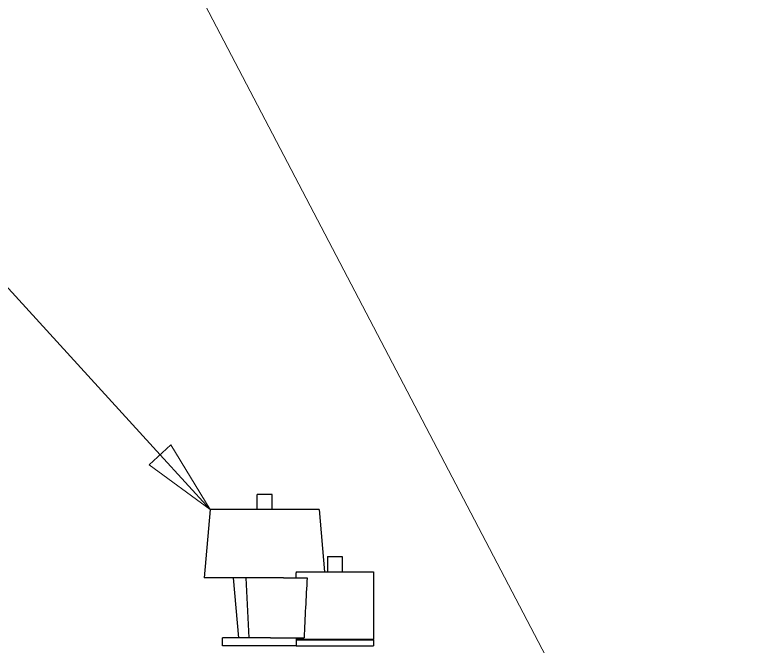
# Model space of a CAD drawing. Header units: millimetres. Extents: x -4172 to 126100, y -2 to 142133.
# Drawn here: x 47174 to 49672, y 48983 to 51110 of the extents above; entities that cross this region are included whole.
import ezdxf

# ---------------------------------------------------------------- set-up
doc = ezdxf.new("R2010")
doc.units = ezdxf.units.MM
doc.header["$LTSCALE"] = 100
doc.layers.add('P_Atmospheric Air (AA)', color=7, linetype='Continuous', lineweight=18, true_color=0x00e100)
doc.layers.add('Symbol', color=7, linetype='Continuous', lineweight=18)
doc.layers.add('Visible', color=7, linetype='Continuous', lineweight=25)

# ---------------------------------------------------------------- blocks, each defined once
blk = doc.blocks.new('Balloon24')
at = {"layer": 'Symbol'}
blk.add_line((490.529, 487.802), (462.505, 541.326), dxfattribs=at)
blk = doc.blocks.new('Balloon40')
at = {"layer": 'Symbol'}
for p, q in [((476.632, 496.282), (434.987, 541.877)), ((477.001, 496.619), (476.262, 495.945)), ((478.318, 494.436), (477.001, 496.619)), ((476.632, 496.282), (478.318, 494.436)), ((476.262, 495.945), (478.318, 494.436))]:
    blk.add_line(p, q, dxfattribs=at)
at = {"layer": 'Symbol', "flags": 128}
blk.add_lwpolyline([(476.262, 495.945), (478.318, 494.436), (477.001, 496.619), (476.262, 495.945)], dxfattribs=at)
at = {"layer": 'Symbol'}
blk.add_solid([(476.262, 495.945), (478.318, 494.436), (477.001, 496.619), (476.262, 495.945)], dxfattribs=at)

msp = doc.modelspace()

# ---------------------------------------------------------------- linework, layer by layer
at = {"layer": 'P_Atmospheric Air (AA)'}
msp.add_open_spline([(45462.95, 50286.33), (45826.5, 50669.61), (46207.17, 51034.91), (46999.4, 51726.32), (47410.96, 52052.43), (48261.35, 52662.57), (48700.19, 52946.6), (49601.26, 53470.06), (50063.5, 53709.48), (51007.31, 54141.6), (51488.88, 54334.3), (51977.98, 54502.77)], degree=3, knots=[5.49778714, 5.49778714, 5.49778714, 5.49778714, 5.59171005, 5.59171005, 5.68563295, 5.68563295, 5.77955585, 5.77955585, 5.87347875, 5.87347875, 5.96740166, 5.96740166, 5.96740166, 5.96740166], dxfattribs=at)
at = {"layer": 'Visible'}
for p, q in [((48040.68, 49494.58), (47990.68, 49494.58)), ((47990.68, 49443.58), (47990.68, 49494.58)), ((48040.68, 49443.58), (48040.68, 49494.58)), ((47831.75, 49443.58), (47811.68, 49214.08)), ((48199.6, 49443.58), (47831.75, 49443.58)), ((48199.6, 49443.58), (48217.93, 49234.08)), ((48227.19, 49285.08), (48277.19, 49285.08)), ((48227.19, 49285.08), (48227.19, 49234.08)), ((48277.19, 49285.08), (48277.19, 49234.08)), ((48121.94, 49234.08), (48382.44, 49234.08)), ((48121.94, 49234.08), (48121.94, 49229.83)), ((48382.44, 49234.08), (48382.44, 49006.58)), ((48078.99, 49214.08), (47811.68, 49214.08)), ((47928.18, 49011.58), (47910.46, 49214.08)), ((47964.11, 49011.58), (47953.67, 49214.08)), ((48078.99, 49214.08), (48158.68, 49214.08)), ((48035.92, 49011.58), (47873.18, 49011.58)), ((47873.18, 48984.58), (47873.18, 49011.58)), ((48035.92, 49011.58), (48148.55, 49011.58)), ((48121.94, 49011.58), (48121.94, 49006.58)), ((48121.94, 49006.58), (48382.44, 49006.58)), ((48123.94, 49005.58), (48121.94, 49006.58)), ((48123.94, 49005.58), (48121.94, 49004.58)), ((48121.94, 49004.58), (48382.44, 49004.58)), ((48121.94, 49004.58), (48121.94, 48984.58)), ((48123.94, 49005.58), (48380.44, 49005.58)), ((48380.44, 49005.58), (48382.44, 49006.58)), ((48380.44, 49005.58), (48382.44, 49004.58)), ((48382.44, 49004.58), (48382.44, 48984.58)), ((48121.94, 48984.58), (47873.18, 48984.58)), ((48121.94, 48984.58), (48382.44, 48984.58))]:
    msp.add_line(p, q, dxfattribs=at)
msp.add_open_spline([(48121.95, 49214.08), (48121.94, 49219.24), (48121.94, 49224.59), (48121.94, 49229.83)], degree=3, dxfattribs=at)
msp.add_open_spline([(48158.68, 49214.08), (48156.87, 49180.41), (48155.12, 49146.77), (48151.74, 49079.26), (48150.11, 49045.43), (48148.55, 49011.58)], degree=3, knots=[0, 0, 0, 0, 10.1293511, 10.1293511, 20.3139178, 20.3139178, 20.3139178, 20.3139178], dxfattribs=at)

# ---------------------------------------------------------------- block references
at = {"layer": 'Symbol', "xscale": 100, "yscale": 100, "zscale": 100}
for name in ['Balloon40', 'Balloon24']:
    msp.add_blockref(name, (0, 0), dxfattribs=at)

doc.saveas('drawing.dxf')
